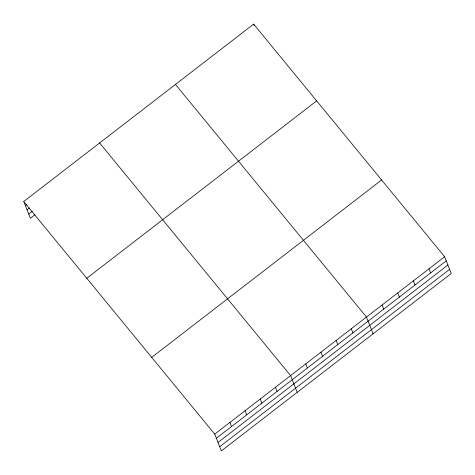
<?xml version="1.0" encoding="UTF-8"?>
<svg xmlns="http://www.w3.org/2000/svg" width="475" height="475" viewBox="0 0 475 475"><rect width="100%" height="100%" fill="white"/><g stroke="black" fill="none" stroke-linecap="round" stroke-linejoin="round"><path stroke-width="0.71" d="M23.75 201.513L253.644 24.118L444.624 256.749L451.25 273.487L221.356 450.882L214.73 434.144L23.75 201.513L30.376 218.251L35.043 214.647M25.383 205.627L26.547 204.731M27.028 209.796L29.361 207.991M28.726 214.083L32.229 211.381M86.771 278.279L316.665 100.884M151.703 357.378L381.597 179.983M214.73 434.144L444.624 256.749M216.357 438.265L446.251 260.87M218.007 442.427L447.901 265.032M219.705 446.72L449.599 269.325M175.483 84.431L366.457 317.062L373.089 333.8M99.613 142.969L290.593 375.606L297.219 392.344M428.99 268.814L430.623 272.929M413.357 280.873L414.99 284.994M397.723 292.938L399.356 297.059M382.09 305.003L383.723 309.118M253.644 24.118L254.19 25.49M351.286 328.771L352.919 332.892M336.11 340.48L337.743 344.601M320.94 352.189L322.572 356.309M305.769 363.897L307.396 368.012M275.423 387.315L277.05 391.43M260.247 399.018L261.879 403.138M245.076 410.727L246.703 414.847M229.9 422.435L231.533 426.556"/></g></svg>
